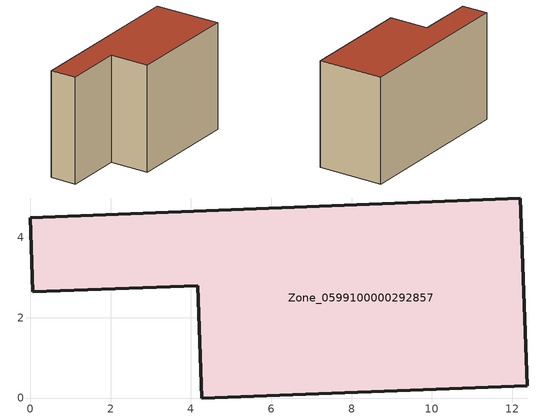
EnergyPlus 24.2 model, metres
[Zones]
Zone_0599100000292857
 floor ground (C_G): 4.17,2.79 0.07,2.65 0,4.49 12.21,4.98 12.38,0.31 4.26,0 z0
 wall outside (C_F): 12.21,4.98 0,4.49 0.07,2.65 4.17,2.79 4.26,0 12.38,0.31 12.21,4.98 z0:7.49
 roof outside (C_R): 4.26,0 12.38,0.31 12.21,4.98 0,4.49 0.07,2.65 4.17,2.79 z7.49
[BUILDING]
Pand.0599100000292857: North Axis=0; Terrain=City; Loads Convergence Tolerance Value=0.04; Temperature Convergence Tolerance Value=0.4; Solar Distribution=FullExterior; Maximum Number of Warmup Days=25; Minimum Number of Warmup Days=1
[Site:Location]
Rotterdam.The.Hague.AP_ZH_NLD Design_Conditions: Latitude=51.96; Longitude=4.45; Time Zone=1; Elevation=-4.5
[SITE:GROUNDTEMPERATURE:BUILDINGSURFACE]
18, 18, 18, 18, 18, 18, 18, 18, 18, 18, 18, 18
[MATERIAL] Thermal Absorptance=0.9; Solar Absorptance=0.7; Visible Absorptance=0.7
Name | Roughness | Thickness | Conductivity | Density | Specific Heat
G.TI.1946 | MediumSmooth | 0.15 | 1 | 540 | 1210
F.TI.1946 | Rough | 0.3 | 0.857143 | 1920 | 840
R.TI.1946 | MediumRough | 0.2 | 0.1 | 1500 | 1000
[CONSTRUCTION]
C_G: G.TI.1946
C_F: F.TI.1946
C_R: R.TI.1946
[ZONE]
Zone_0599100000292857: Type=1; Multiplier=1; Ceiling Height=Autocalculate; Volume=Autocalculate; Floor Area=autocalculate; Part of Total Floor Area=Yes
[ZONEINFILTRATION:DESIGNFLOWRATE]
Infil_Zone_0599100000292857: Zone or ZoneList or Space or SpaceList=Zone_0599100000292857; Schedule=AlwaysOn; Design Flow Rate Calculation Method=Flow/Area; Flow Rate per Floor Area=0.003; Constant Term Coefficient=1; Temperature Term Coefficient=0; Velocity Term Coefficient=0; Velocity Squared Term Coefficient=0
[HVACTEMPLATE:ZONE:IDEALLOADSAIRSYSTEM]
Zone_0599100000292857: Maximum Heating Supply Air Temperature=50; Minimum Cooling Supply Air Temperature=13; Maximum Heating Supply Air Humidity Ratio=0.0156; Minimum Cooling Supply Air Humidity Ratio=0.0077; Heating Limit=NoLimit; Cooling Limit=NoLimit; Dehumidification Control Type=ConstantSensibleHeatRatio; Cooling Sensible Heat Ratio=0.7; Dehumidification Setpoint=60; Humidification Control Type=None; Humidification Setpoint=30; Outdoor Air Method=None; Outdoor Air Flow Rate per Person=0.00944; Outdoor Air Flow Rate per Zone Floor Area=0; Outdoor Air Flow Rate per Zone=0; Demand Controlled Ventilation Type=None; Outdoor Air Economizer Type=NoEconomizer; Heat Recovery Type=None; Sensible Heat Recovery Effectiveness=0.7; Latent Heat Recovery Effectiveness=0.65
[ZONECONTROL:THERMOSTAT]
ThermostatControl_Zone_0599100000292857: Zone or ZoneList=Zone_0599100000292857; Control Type Schedule=DualSetpointControlType; Control 1=Thermostat_Zone_0599100000292857; Temperature Difference Between Cutout And Setpoint=0
[THERMOSTATSETPOINT:DUALSETPOINT]
Thermostat_Zone_0599100000292857: Heating Setpoint Temperature Schedule=HeatingSetpoint_Zone_0599100000292857; Cooling Setpoint Temperature Schedule=CoolingSetpoint_Zone_0599100000292857
[SCHEDULE:COMPACT]
HeatingSetpoint_Zone_0599100000292857: Through: 12/31, For: AllDays, Until: 24:00, 21
CoolingSetpoint_Zone_0599100000292857: Through: 12/31, For: AllDays, Until: 24:00, 24
DualSetpointControlType: Through: 12/31, For: AllDays, Until: 24:00, 4
AlwaysOn: Through: 12/31, For: AllDays, Until: 24:00, 1
